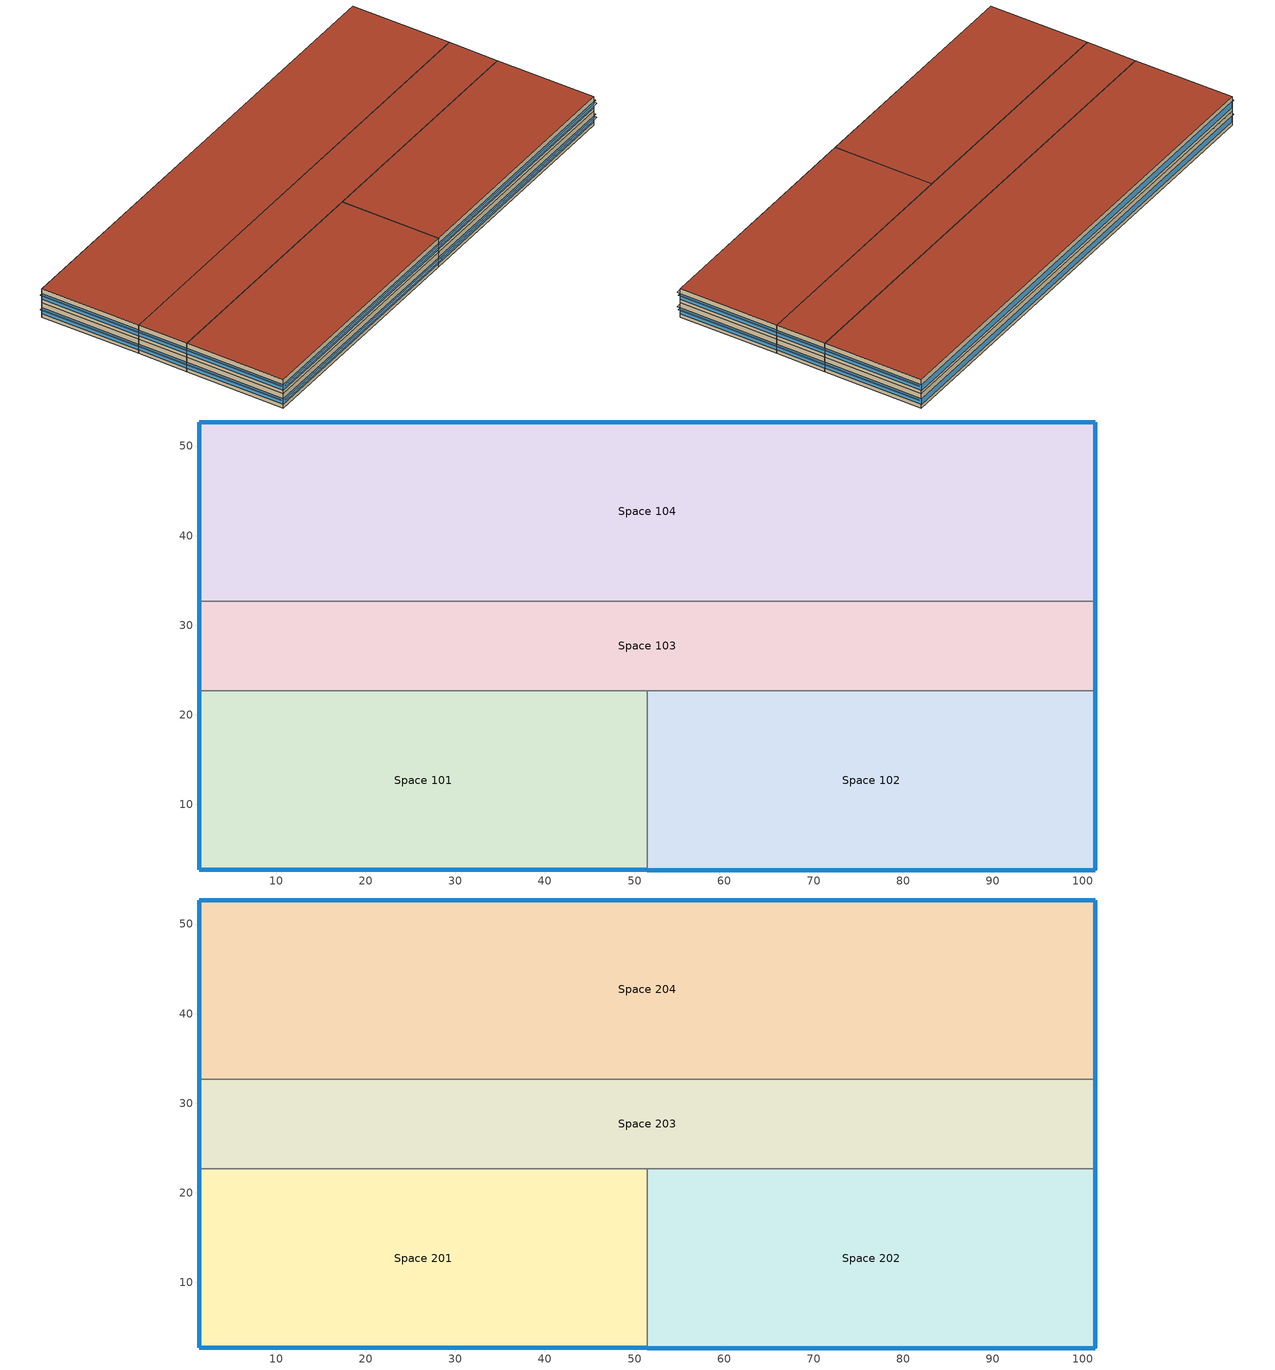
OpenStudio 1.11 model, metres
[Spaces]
Space 101
 floor ground: 51.42,22.68 51.42,2.68 1.42,2.68 1.42,22.68 z0
 wall outside: 1.42,22.68 1.42,2.68 51.42,2.68 z0:3.05
 wall to Space 103: 51.42,22.68 1.42,22.68 z0:3.05
 wall to Space 102: 51.42,2.68 51.42,22.68 z0:3.05
 window: 1.44,2.68 51.39,2.68 / 1.42,22.65 1.42,2.71 z0.76:1.98
Space 102
 floor ground: 101.42,22.68 101.42,2.68 51.42,2.68 51.42,22.68 z0
 wall outside: 51.42,2.68 101.42,2.68 101.42,22.68 z0:3.05
 wall to Space 103: 101.42,22.68 51.42,22.68 z0:3.05
 window: 101.42,2.71 101.42,22.65 / 51.44,2.68 101.39,2.68 z0.76:1.98
Space 103
 floor ground: 101.42,32.68 101.42,22.68 1.42,22.68 1.42,32.68 z0
 wall outside: 1.42,32.68 1.42,22.68 / 101.42,22.68 101.42,32.68 z0:3.05
 wall to Space 104: 101.42,32.68 1.42,32.68 z0:3.05
 window: 1.42,32.65 1.42,22.71 / 101.42,22.71 101.42,32.65 z0.76:1.99
Space 104
 floor ground: 101.42,52.68 101.42,32.68 1.42,32.68 1.42,52.68 z0
 wall outside: 101.42,32.68 101.42,52.68 1.42,52.68 1.42,32.68 z0:3.05
 window: 1.42,52.65 1.42,32.71 / 101.39,52.68 1.44,52.68 / 101.42,32.71 101.42,52.65 z0.76:1.98
Space 201
 floor to Space 101: 51.42,22.68 51.42,2.68 1.42,2.68 1.42,22.68 z3.05
 wall outside: 1.42,22.68 1.42,2.68 51.42,2.68 z3.05:6.1
 wall to Space 203: 51.42,22.68 1.42,22.68 z3.05:6.1
 wall to Space 202: 51.42,2.68 51.42,22.68 z3.05:6.1
 window: 1.42,22.65 1.42,2.71 / 1.44,2.68 51.39,2.68 z3.81:5.03
 roof outside: 51.42,2.68 51.42,22.68 1.42,22.68 1.42,2.68 z6.1
Space 202
 floor to Space 102: 101.42,22.68 101.42,2.68 51.42,2.68 51.42,22.68 z3.05
 wall outside: 51.42,2.68 101.42,2.68 101.42,22.68 z3.05:6.1
 wall to Space 203: 101.42,22.68 51.42,22.68 z3.05:6.1
 window: 101.42,2.71 101.42,22.65 / 51.44,2.68 101.39,2.68 z3.81:5.03
 roof outside: 101.42,2.68 101.42,22.68 51.42,22.68 51.42,2.68 z6.1
Space 203
 floor to Space 103: 1.42,32.68 101.42,32.68 101.42,22.68 1.42,22.68 z3.05
 wall outside: 1.42,32.68 1.42,22.68 / 101.42,22.68 101.42,32.68 z3.05:6.1
 wall to Space 204: 101.42,32.68 1.42,32.68 z3.05:6.1
 window: 101.42,22.71 101.42,32.65 / 1.42,32.65 1.42,22.71 z3.81:5.03
 roof outside: 101.42,22.68 101.42,32.68 1.42,32.68 1.42,22.68 z6.1
Space 204
 floor to Space 104: 101.42,52.68 101.42,32.68 1.42,32.68 1.42,52.68 z3.05
 wall outside: 101.42,32.68 101.42,52.68 1.42,52.68 1.42,32.68 z3.05:6.1
 window: 1.42,52.65 1.42,32.71 / 101.42,32.71 101.42,52.65 / 101.39,52.68 1.44,52.68 z3.81:5.03
 roof outside: 101.42,32.68 101.42,52.68 1.42,52.68 1.42,32.68 z6.1
shading: 1.42,2.71 1.42,22.65 0.81,22.65 0.81,2.71 z1.98; 1.42,32.71 1.42,52.65 0.81,52.65 0.81,32.71 z5.03; 101.39,2.07 101.39,2.68 51.44,2.68 51.44,2.07 z1.98; 51.39,2.07 51.39,2.68 1.44,2.68 1.44,2.07 z5.03; 102.03,2.71 102.03,22.65 101.42,22.65 101.42,2.71 z1.98; 101.39,2.07 101.39,2.68 51.44,2.68 51.44,2.07 z5.03; 51.39,2.07 51.39,2.68 1.44,2.68 1.44,2.07 z1.98; 102.03,32.71 102.03,52.65 101.42,52.65 101.42,32.71 z5.03; 1.42,2.71 1.42,22.65 0.81,22.65 0.81,2.71 z5.03; 1.42,22.71 1.42,32.65 0.8,32.65 0.8,22.71 z1.99; 102.03,22.71 102.03,32.65 101.42,32.65 101.42,22.71 z5.03; 102.03,2.71 102.03,22.65 101.42,22.65 101.42,2.71 z5.03; 102.03,22.71 102.03,32.65 101.42,32.65 101.42,22.71 z1.99; 1.42,22.71 1.42,32.65 0.8,32.65 0.8,22.71 z5.03; 102.03,32.71 102.03,52.65 101.42,52.65 101.42,32.71 z1.98; 1.42,32.71 1.42,52.65 0.81,52.65 0.81,32.71 z1.98
[Building]
Building 1: Space Type=189.1-2009 - Office - OpenOffice - CZ4-8; Default Construction Set=189.1-2009 - CZ5 - Office
[Site]
Piacenza: Latitude {deg}=44.92; Longitude {deg}=9.73; Time Zone {hr}=1; Elevation {m}=134
[ClimateZones]
Climate Zone Institution Name 1=ASHRAE; Climate Zone Document Name 1=ANSI/ASHRAE Standard 169; Climate Zone Document Year 1=2006; Climate Zone Institution Name 2=CEC; Climate Zone Document Name 2=California Climate Zone Descriptions; Climate Zone Document Year 2=1995
[SizingPeriod:DesignDay] Sky Clearness=0; Rain Indicator=0; Snow Indicator=0; Day of Month=21; Daylight Saving Time Indicator=0; Dry-Bulb Temperature Range Modifier Type=DefaultMultipliers
Name | Maximum Dry-Bulb Temperature {C} | Daily Dry-Bulb Temperature Range {deltaC} | Humidity Indicating Conditions at Maximum Dry-Bulb | Barometric Pressure {Pa} | Wind Speed {m/s} | Wind Direction {deg} | Month | Day Type | Humidity Indicating Type | Solar Model Indicator | ASHRAE Taub | ASHRAE Taud
Milano-Linate Ann Hum_n 99.6% Condns DP=>MCDB | 2.3 | 0 | -11.5 | 100094 | 0.4 | 240 | 1 | WinterDesignDay | Dewpoint | ASHRAEClearSky
Milano-Linate Ann Clg .4% Condns DP=>MDB | 28.5 | 10.2 | 23.5 | 100094 | 2.3 | 220 | 7 | SummerDesignDay | Dewpoint | ASHRAETau | 0.515 | 1.818
Milano-Linate Ann Clg .4% Condns Enth=>MDB | 31 | 10.2 | 77500 | 100094 | 2.3 | 220 | 7 | SummerDesignDay | Enthalpy | ASHRAETau | 0.515 | 1.818
Milano-Linate Ann Clg .4% Condns DB=>MWB | 33 | 10.2 | 24.1 | 100094 | 2.3 | 220 | 7 | SummerDesignDay | Wetbulb | ASHRAETau | 0.515 | 1.818
Milano-Linate Ann Htg 99.6% Condns DB | -5.1 | 0 | -5.1 | 100094 | 0.4 | 240 | 1 | WinterDesignDay | Wetbulb | ASHRAEClearSky
Milano-Linate Ann Clg .4% Condns WB=>MDB | 31 | 10.2 | 25.2 | 100094 | 2.3 | 220 | 7 | SummerDesignDay | Wetbulb | ASHRAETau | 0.515 | 1.818
Milano-Linate Ann Htg Wind 99.6% Condns WS=>MCDB | 8.8 | 0 | 8.8 | 100094 | 10.3 | 240 | 1 | WinterDesignDay | Wetbulb | ASHRAEClearSky
Piacenza Ann Htg Wind 99.6% Condns WS=>MCDB | 5.8 | 0 | 5.8 | 99726 | 8.9 | 250 | 1 | WinterDesignDay | Wetbulb | ASHRAEClearSky
Piacenza Ann Htg 99.6% Condns DB | -6.1 | 0 | -6.1 | 99726 | 2 | 250 | 1 | WinterDesignDay | Wetbulb | ASHRAEClearSky
Piacenza Ann Clg .4% Condns Enth=>MDB | 30.3 | 11.9 | 74900 | 99726 | 2.3 | 90 | 8 | SummerDesignDay | Enthalpy | ASHRAETau | 0.48 | 1.935
Piacenza Ann Clg .4% Condns DB=>MWB | 33.1 | 11.9 | 22.7 | 99726 | 2.3 | 90 | 8 | SummerDesignDay | Wetbulb | ASHRAETau | 0.48 | 1.935
Piacenza Ann Clg .4% Condns WB=>MDB | 30.1 | 11.9 | 24.6 | 99726 | 2.3 | 90 | 8 | SummerDesignDay | Wetbulb | ASHRAETau | 0.48 | 1.935
Piacenza Ann Hum_n 99.6% Condns DP=>MCDB | 3.5 | 0 | -11.3 | 99726 | 2 | 250 | 1 | WinterDesignDay | Dewpoint | ASHRAEClearSky
Piacenza Ann Clg .4% Condns DP=>MDB | 27.4 | 11.9 | 23 | 99726 | 2.3 | 90 | 8 | SummerDesignDay | Dewpoint | ASHRAETau | 0.48 | 1.935
MOSCOW Ann Htg Wind 99.6% Condns WS=>MCDB | -8.2 | 0 | -8.2 | 99465 | 8 | 290 | 2 | WinterDesignDay | Wetbulb | ASHRAEClearSky
MOSCOW Ann Clg .4% Condns DB=>MWB | 28.4 | 8.3 | 20.1 | 99465 | 1.6 | 150 | 7 | SummerDesignDay | Wetbulb | ASHRAETau | 0.437 | 2.043
MOSCOW Ann Clg .4% Condns DP=>MDB | 24 | 8.3 | 19.3 | 99465 | 1.6 | 150 | 7 | SummerDesignDay | Dewpoint | ASHRAETau | 0.437 | 2.043
MOSCOW Ann Clg .4% Condns WB=>MDB | 26.4 | 8.3 | 21.2 | 99465 | 1.6 | 150 | 7 | SummerDesignDay | Wetbulb | ASHRAETau | 0.437 | 2.043
MOSCOW Ann Hum_n 99.6% Condns DP=>MCDB | -22.7 | 0 | -25.8 | 99465 | 1.4 | 290 | 2 | WinterDesignDay | Dewpoint | ASHRAEClearSky
MOSCOW Ann Clg .4% Condns Enth=>MDB | 26.6 | 8.3 | 62300 | 99465 | 1.6 | 150 | 7 | SummerDesignDay | Enthalpy | ASHRAETau | 0.437 | 2.043
MOSCOW Ann Htg 99.6% Condns DB | -23.1 | 0 | -23.1 | 99465 | 1.4 | 290 | 2 | WinterDesignDay | Wetbulb | ASHRAEClearSky
[DefaultConstructionSet] Interior Partition Construction=Interior Partition
Name | Default Exterior Surface Constructions | Default Interior Surface Constructions | Default Ground Contact Surface Constructions | Default Exterior SubSurface Constructions | Default Interior SubSurface Constructions
189.1-2009 - CZ1 - Office | Default Surface Constructions 1 | Default Surface Constructions 2 | Default Surface Constructions 3 | Default Sub Surface Constructions 1 | Default Sub Surface Constructions 2
189.1-2009 - CZ5 - Office | Default Surface Constructions 13 | Default Surface Constructions 14 | Default Surface Constructions 15 | Default Sub Surface Constructions 9 | Default Sub Surface Constructions 10
[DefaultSurfaceConstructions]
Name | Floor Construction | Wall Construction | Roof Ceiling Construction
Default Surface Constructions 1 | ExtSlabCarpet 4in ClimateZone 1-8 | ASHRAE 189.1-2009 ExtWall Mass ClimateZone 1 | ASHRAE 189.1-2009 ExtRoof IEAD ClimateZone 2-5
Default Surface Constructions 2; Default Surface Constructions 14 | Interior Floor | Interior Wall | Interior Ceiling
Default Surface Constructions 3; Default Surface Constructions 15 | ExtSlabCarpet 4in ClimateZone 1-8 | ExtSlabCarpet 4in ClimateZone 1-8 | ExtSlabCarpet 4in ClimateZone 1-8
Default Surface Constructions 13 | ExtSlabCarpet 4in ClimateZone 1-8 | ASHRAE 189.1-2009 ExtWall Mass ClimateZone 5 | ASHRAE 189.1-2009 ExtRoof IEAD ClimateZone 2-5
[Construction]
ExtSlabCarpet 4in ClimateZone 1-8: MAT-CC05 4 HW CONCRETE, CP02 CARPET PAD
ASHRAE 189.1-2009 ExtWall Mass ClimateZone 1: 1IN Stucco, 8IN Concrete HW, Wall Insulation [31], 1/2IN Gypsum
Interior Floor: F16 Acoustic tile, F05 Ceiling air space resistance, M11 100mm lightweight concrete
Interior Wall: G01a 19mm gypsum board, F04 Wall air space resistance, G01a 19mm gypsum board
Interior Ceiling: M11 100mm lightweight concrete, F05 Ceiling air space resistance, F16 Acoustic tile
ASHRAE 189.1-2009 ExtWindow ClimateZone 1: Theoretical Glass [167]
Exterior Door: F08 Metal surface, I01 25mm insulation board
Interior Window: Clear 3mm
Interior Door; Interior Partition: G05 25mm wood
ASHRAE 189.1-2009 ExtRoof IEAD ClimateZone 2-5: Roof Membrane, Roof Insulation [21], Metal Decking
ASHRAE 189.1-2009 ExtWindow ClimateZone 4-5: Theoretical Glass [207]
ASHRAE 189.1-2009 ExtWall Mass ClimateZone 5: 1IN Stucco, 8IN Concrete HW, Wall Insulation [40], 1/2IN Gypsum
[Material] Thermal Absorptance=0.9
Name | Roughness | Thickness {m} | Conductivity {W/m-K} | Density {kg/m3} | Specific Heat {J/kg-K} | Solar Absorptance | Visible Absorptance
MAT-CC05 4 HW CONCRETE | Rough | 0.1016 | 1.311 | 2240 | 836.8 | 0.85 | 0.85
1IN Stucco | Smooth | 0.0253 | 0.6918 | 1858 | 837 | 0.92 | 0.92
8IN Concrete HW | MediumRough | 0.2033 | 1.7296 | 2243 | 837 | 0.65 | 0.65
Wall Insulation [31] | MediumRough | 0.0337 | 0.0432 | 91 | 837 | 0.5 | 0.5
1/2IN Gypsum | Smooth | 0.0127 | 0.16 | 784.9 | 830 | 0.4 | 0.4
Roof Membrane | VeryRough | 0.0095 | 0.16 | 1121.29 | 1460 | 0.7 | 0.7
Metal Decking | MediumSmooth | 0.0015 | 45.006 | 7680 | 418.4 | 0.6 | 0.6
F16 Acoustic tile | MediumSmooth | 0.0191 | 0.06 | 368 | 590 | 0.3 | 0.3
M11 100mm lightweight concrete | MediumRough | 0.1016 | 0.53 | 1280 | 840 | 0.5 | 0.5
G01a 19mm gypsum board | MediumSmooth | 0.019 | 0.16 | 800 | 1090 | 0.4 | 0.4
F08 Metal surface | Smooth | 0.0008 | 45.28 | 7824 | 500 | 0.7 | 0.7
I01 25mm insulation board | MediumRough | 0.0254 | 0.03 | 43 | 1210 | 0.6 | 0.6
G05 25mm wood | MediumSmooth | 0.0254 | 0.15 | 608 | 1630 | 0.5 | 0.5
Roof Insulation [21] | MediumRough | 0.2105 | 0.049 | 265 | 836.8 | 0.7 | 0.7
Wall Insulation [40] | MediumRough | 0.0794 | 0.0432 | 91 | 837 | 0.5 | 0.5
[Material:NoMass]
CP02 CARPET PAD: Roughness=Smooth; Thermal Resistance {m2-K/W}=0.1; Thermal Absorptance=0.9; Solar Absorptance=0.8; Visible Absorptance=0.8
[Material:AirGap]
Name | Thermal Resistance {m2-K/W}
F05 Ceiling air space resistance | 0.18
F04 Wall air space resistance | 0.15
[DefaultSubSurfaceConstructions]
Name | Fixed Window Construction | Operable Window Construction | Door Construction | Tubular Daylight Dome Construction | Tubular Daylight Diffuser Construction
Default Sub Surface Constructions 1 | ASHRAE 189.1-2009 ExtWindow ClimateZone 1 | ASHRAE 189.1-2009 ExtWindow ClimateZone 1 | Exterior Door | Interior Window | Interior Window
Default Sub Surface Constructions 2; Default Sub Surface Constructions 10 | Interior Window | Interior Window | Interior Door
Default Sub Surface Constructions 9 | ASHRAE 189.1-2009 ExtWindow ClimateZone 4-5 | ASHRAE 189.1-2009 ExtWindow ClimateZone 4-5 | Exterior Door | Interior Window | Interior Window
[WindowMaterial:Glazing] Optical Data Type=SpectralAverage; Thickness {m}=0.003; Back Side Solar Reflectance at Normal Incidence=0; Back Side Visible Reflectance at Normal Incidence=0; Infrared Transmittance at Normal Incidence=0; Dirt Correction Factor for Solar and Visible Transmittance=1; Solar Diffusing=No
Name | Solar Transmittance at Normal Incidence | Front Side Solar Reflectance at Normal Incidence | Visible Transmittance at Normal Incidence | Front Side Visible Reflectance at Normal Incidence | Front Side Infrared Hemispherical Emissivity | Back Side Infrared Hemispherical Emissivity | Conductivity {W/m-K}
Theoretical Glass [167] | 0.2374 | 0.7126 | 0.2512 | 0.6988 | 0.985 | 0.985 | 2.1073
Clear 3mm | 0.837 | 0.075 | 0.898 | 0.081 | 0.84 | 0.84 | 0.9
Theoretical Glass [207] | 0.3311 | 0.6189 | 0.44 | 0.51 | 0.9 | 0.9 | 0.0133
[SpaceType] Standards Building Type=Office
Name | Default Schedule Set | Design Specification Outdoor Air Object | Standards Space Type
189.1-2009 - Office - BreakRoom - CZ1-3 | MY MODIFYED 189.1-2009 - Office - BreakRoom - CZ1-3 Schedule Set 1 | 189.1-2009 - Office - BreakRoom - CZ1-3 Ventilation | BreakRoom
189.1-2009 - Office - Conference - CZ1-3 | MY MODIFYED 189.1-2009 - Office - Conference - CZ1-3 Schedule Set | 189.1-2009 - Office - Conference - CZ1-3 Ventilation | Conference
189.1-2009 - Office - Corridor - CZ1-3 | MY MODIFYED 189.1-2009 - Office - Corridor - CZ1-3 Schedule Set | 189.1-2009 - Office - Corridor - CZ1-3 Ventilation | Corridor
189.1-2009 - Office - Lobby - CZ1-3 | MY MODIFYED 189.1-2009 - Office - Lobby - CZ1-3 Schedule Set | 189.1-2009 - Office - Lobby - CZ1-3 Ventilation | Lobby
189.1-2009 - Office - OpenOffice - CZ1-3 | MY MODIFIED 189.1-2009 - Office - OpenOffice - CZ1-3 Schedule Set 1 | 189.1-2009 - Office - OpenOffice - CZ1-3 Ventilation | OpenOffice
189.1-2009 - Office - Storage - CZ1-3 | MY MODIFYED 189.1-2009 - Office - Storage - CZ1-3 Schedule Set | 189.1-2009 - Office - Storage - CZ1-3 Ventilation | Storage
189.1-2009 - Office - OpenOffice - CZ4-8 | 189.1-2009 - Office - OpenOffice - CZ4-8 Schedule Set | 189.1-2009 - Office - OpenOffice - CZ4-8 Ventilation | OpenOffice
[DefaultScheduleSet] Infiltration Schedule=Office Infil Quarter On
Name | Number of People Schedule | People Activity Level Schedule | Lighting Schedule | Electric Equipment Schedule
189.1-2009 - Office - OpenOffice - CZ4-8 Schedule Set | MY MODIFYED Office Work Occ CORRIDOR/LOBBY | Office Activity | Office Bldg Light | Office Bldg Equip
MY MODIFYED 189.1-2009 - Office - BreakRoom - CZ1-3 Schedule Set 1 | MY MODIFYED Office Misc Occ 1 | MY MODIFYED Medium Office Activity_BREAK ROOM | MY MODIFIED Office Bldg Light | Office Bldg Equip
MY MODIFIED 189.1-2009 - Office - OpenOffice - CZ1-3 Schedule Set 1 | MY MODIFIED Large Office Bldg Occ | MY MODIFIED Large Office Activity | MY MODIFIED Large Office Bldg Light | MY MODIFIED Large Office Bldg Equip
MY MODIFYED 189.1-2009 - Office - Conference - CZ1-3 Schedule Set | MY MODIFYED Office Misc Occ CONFERENCE | MY MODIFYED Office ActivityCONFERENCE | MY MODIFYED Office Bldg Light CONFERENCE | Office Bldg Equip
MY MODIFYED 189.1-2009 - Office - Corridor - CZ1-3 Schedule Set; MY MODIFYED 189.1-2009 - Office - Lobby - CZ1-3 Schedule Set | MY MODIFYED Office Work Occ CORRIDOR/LOBBY | MY MODIFYED Office Activity CORRIDOR/LOBBY | MY MODIFYED Office Bldg Light CORRIDOR/LOBBY | Office Bldg Equip
MY MODIFYED 189.1-2009 - Office - Storage - CZ1-3 Schedule Set | OK MY MODIFYED Medium Office Bldg Occ STORAGE | OK MY MODIFYED Office Activity STORAGE | MY MODIFYED  Office Bldg Light STORAGE
[Lights:Definition] Design Level Calculation Method=Watts/Area
Name | Watts per Space Floor Area {W/m2}
189.1-2009 - Office - BreakRoom - CZ1-3 Lights Definition | 11.625
189.1-2009 - Office - Conference - CZ1-3 Lights Definition; 189.1-2009 - Office - Lobby - CZ1-3 Lights Definition | 12.5938
189.1-2009 - Office - Corridor - CZ1-3 Lights Definition | 4.84376
189.1-2009 - Office - OpenOffice - CZ1-3 Lights Definition; 189.1-2009 - Office - OpenOffice - CZ4-8 Lights Definition | 10.6563
189.1-2009 - Office - Storage - CZ1-3 Lights Definition | 7.75002
[Lights]
Name | Lights Definition | Space or SpaceType
189.1-2009 - Office - BreakRoom - CZ1-3 Lights | 189.1-2009 - Office - BreakRoom - CZ1-3 Lights Definition | 189.1-2009 - Office - BreakRoom - CZ1-3
189.1-2009 - Office - Conference - CZ1-3 Lights | 189.1-2009 - Office - Conference - CZ1-3 Lights Definition | 189.1-2009 - Office - Conference - CZ1-3
189.1-2009 - Office - Corridor - CZ1-3 Lights | 189.1-2009 - Office - Corridor - CZ1-3 Lights Definition | 189.1-2009 - Office - Corridor - CZ1-3
189.1-2009 - Office - Lobby - CZ1-3 Lights | 189.1-2009 - Office - Lobby - CZ1-3 Lights Definition | 189.1-2009 - Office - Lobby - CZ1-3
189.1-2009 - Office - OpenOffice - CZ1-3 Lights | 189.1-2009 - Office - OpenOffice - CZ1-3 Lights Definition | 189.1-2009 - Office - OpenOffice - CZ1-3
189.1-2009 - Office - Storage - CZ1-3 Lights | 189.1-2009 - Office - Storage - CZ1-3 Lights Definition | 189.1-2009 - Office - Storage - CZ1-3
189.1-2009 - Office - OpenOffice - CZ4-8 Lights | 189.1-2009 - Office - OpenOffice - CZ4-8 Lights Definition | 189.1-2009 - Office - OpenOffice - CZ4-8
[DesignSpecification:OutdoorAir] Outdoor Air Method=Sum
Name | Outdoor Air Flow per Person {m3/s-person} | Outdoor Air Flow per Floor Area {m3/s-m2}
189.1-2009 - Office - BreakRoom - CZ1-3 Ventilation; 189.1-2009 - Office - Lobby - CZ1-3 Ventilation | 0.00707921
189.1-2009 - Office - Conference - CZ1-3 Ventilation; 189.1-2009 - Office - OpenOffice - CZ1-3 Ventilation; 189.1-2009 - Office - OpenOffice - CZ4-8 Ventilation | 0.00943895
189.1-2009 - Office - Corridor - CZ1-3 Ventilation; 189.1-2009 - Office - Storage - CZ1-3 Ventilation |  | 0.000254
[People:Definition] Number of People Calculation Method=People/Area; Fraction Radiant=0.3
Name | People per Space Floor Area {person/m2}
189.1-2009 - Office - BreakRoom - CZ1-3 People Definition; 189.1-2009 - Office - Conference - CZ1-3 People Definition | 0.538196
189.1-2009 - Office - Corridor - CZ1-3 People Definition | 0.0107639
189.1-2009 - Office - Lobby - CZ1-3 People Definition | 0.5
189.1-2009 - Office - OpenOffice - CZ1-3 People Definition; 189.1-2009 - Office - OpenOffice - CZ4-8 People Definition | 0.0565105
MY MODIFYED 189.1-2009 - Office - BreakRoom - CZ1-3 People Definition | 0.2
[People]
Name | People Definition | Space or SpaceType
189.1-2009 - Office - BreakRoom - CZ1-3 People | 189.1-2009 - Office - BreakRoom - CZ1-3 People Definition | 189.1-2009 - Office - BreakRoom - CZ1-3
189.1-2009 - Office - Conference - CZ1-3 People | 189.1-2009 - Office - Conference - CZ1-3 People Definition | 189.1-2009 - Office - Conference - CZ1-3
189.1-2009 - Office - Corridor - CZ1-3 People | 189.1-2009 - Office - Corridor - CZ1-3 People Definition | 189.1-2009 - Office - Corridor - CZ1-3
189.1-2009 - Office - Lobby - CZ1-3 People | 189.1-2009 - Office - Lobby - CZ1-3 People Definition | 189.1-2009 - Office - Lobby - CZ1-3
189.1-2009 - Office - OpenOffice - CZ1-3 People | 189.1-2009 - Office - OpenOffice - CZ1-3 People Definition | 189.1-2009 - Office - OpenOffice - CZ1-3
189.1-2009 - Office - OpenOffice - CZ4-8 People | 189.1-2009 - Office - OpenOffice - CZ4-8 People Definition | 189.1-2009 - Office - OpenOffice - CZ4-8
People 1 | MY MODIFYED 189.1-2009 - Office - BreakRoom - CZ1-3 People Definition | 189.1-2009 - Office - BreakRoom - CZ1-3
[SpaceInfiltration:DesignFlowRate] Design Flow Rate Calculation Method=Flow/ExteriorArea
Name | Space or SpaceType | Flow per Exterior Surface Area {m3/s-m2}
189.1-2009 - Office - BreakRoom - CZ1-3 Infiltration | 189.1-2009 - Office - BreakRoom - CZ1-3 | 0.00030226
189.1-2009 - Office - Conference - CZ1-3 Infiltration | 189.1-2009 - Office - Conference - CZ1-3 | 0.00030226
189.1-2009 - Office - Corridor - CZ1-3 Infiltration | 189.1-2009 - Office - Corridor - CZ1-3 | 0.00030226
189.1-2009 - Office - Lobby - CZ1-3 Infiltration | 189.1-2009 - Office - Lobby - CZ1-3 | 0.00030226
189.1-2009 - Office - OpenOffice - CZ1-3 Infiltration | 189.1-2009 - Office - OpenOffice - CZ1-3 | 0.00030226
189.1-2009 - Office - Storage - CZ1-3 Infiltration | 189.1-2009 - Office - Storage - CZ1-3 | 0.00030226
189.1-2009 - Office - OpenOffice - CZ4-8 Infiltration | 189.1-2009 - Office - OpenOffice - CZ4-8 | 0.000226568
[ElectricEquipment:Definition] Design Level Calculation Method=Watts/Area
Name | Watts per Space Floor Area {W/m2}
189.1-2009 - Office - BreakRoom - CZ1-3 Electric Equipment Definition | 48.007
189.1-2009 - Office - Conference - CZ1-3 Electric Equipment Definition | 3.98265
189.1-2009 - Office - Corridor - CZ1-3 Electric Equipment Definition | 1.72223
189.1-2009 - Office - Lobby - CZ1-3 Electric Equipment Definition | 0.753474
189.1-2009 - Office - OpenOffice - CZ1-3 Electric Equipment Definition; 189.1-2009 - Office - OpenOffice - CZ4-8 Electric Equipment Definition | 7.64238
[ElectricEquipment]
Name | Electric Equipment Definition | Space or SpaceType
189.1-2009 - Office - BreakRoom - CZ1-3 Electric Equipment | 189.1-2009 - Office - BreakRoom - CZ1-3 Electric Equipment Definition | 189.1-2009 - Office - BreakRoom - CZ1-3
189.1-2009 - Office - Conference - CZ1-3 Electric Equipment | 189.1-2009 - Office - Conference - CZ1-3 Electric Equipment Definition | 189.1-2009 - Office - Conference - CZ1-3
189.1-2009 - Office - Corridor - CZ1-3 Electric Equipment | 189.1-2009 - Office - Corridor - CZ1-3 Electric Equipment Definition | 189.1-2009 - Office - Corridor - CZ1-3
189.1-2009 - Office - Lobby - CZ1-3 Electric Equipment | 189.1-2009 - Office - Lobby - CZ1-3 Electric Equipment Definition | 189.1-2009 - Office - Lobby - CZ1-3
189.1-2009 - Office - OpenOffice - CZ1-3 Electric Equipment | 189.1-2009 - Office - OpenOffice - CZ1-3 Electric Equipment Definition | 189.1-2009 - Office - OpenOffice - CZ1-3
189.1-2009 - Office - OpenOffice - CZ4-8 Electric Equipment | 189.1-2009 - Office - OpenOffice - CZ4-8 Electric Equipment Definition | 189.1-2009 - Office - OpenOffice - CZ4-8
[ThermostatSetpoint:DualSetpoint] Heating Setpoint Temperature Schedule=Medium Office HtgSetp; Cooling Setpoint Temperature Schedule=Medium Office ClgSetp
Thermal Zone 1 Thermostat; Thermal Zone 2 Thermostat; Thermal Zone 3 Thermostat; Thermal Zone 4 Thermostat; Thermal Zone 5 Thermostat; Thermal Zone 6 Thermostat; Thermal Zone 7 Thermostat; Thermal Zone 8 Thermostat
[BuildingStory] Nominal Floor to Floor Height {m}=3.048
Name | Nominal Z Coordinate {m}
Building Story 1 | 0
Building Story 2 | 3.048
[Space] Default Construction Set=189.1-2009 - CZ1 - Office; Building Story=Building Story 1
Name | Space Type | Thermal Zone
Space 101 | 189.1-2009 - Office - Storage - CZ1-3 | Thermal Zone 7
Space 102 | 189.1-2009 - Office - Lobby - CZ1-3 | Thermal Zone 5
Space 103 | 189.1-2009 - Office - Corridor - CZ1-3 | Thermal Zone 4
Space 104 | 189.1-2009 - Office - OpenOffice - CZ1-3 | Thermal Zone 1
Space 201 | 189.1-2009 - Office - Conference - CZ1-3 | Thermal Zone 8
Space 202 | 189.1-2009 - Office - BreakRoom - CZ1-3 | Thermal Zone 6
Space 203 | 189.1-2009 - Office - Corridor - CZ1-3 | Thermal Zone 3
Space 204 | 189.1-2009 - Office - OpenOffice - CZ1-3 | Thermal Zone 2
[ThermalZone] Use Ideal Air Loads=Yes
Name | Thermostat
Thermal Zone 1 | Thermal Zone 1 Thermostat
Thermal Zone 2 | Thermal Zone 2 Thermostat
Thermal Zone 3 | Thermal Zone 3 Thermostat
Thermal Zone 4 | Thermal Zone 4 Thermostat
Thermal Zone 5 | Thermal Zone 5 Thermostat
Thermal Zone 6 | Thermal Zone 6 Thermostat
Thermal Zone 7 | Thermal Zone 7 Thermostat
Thermal Zone 8 | Thermal Zone 8 Thermostat
[Sizing:Zone] Zone Cooling Design Supply Air Temperature Input Method=SupplyAirTemperature; Zone Cooling Design Supply Air Temperature {C}=14; Zone Cooling Design Supply Air Temperature Difference {deltaC}=11.11; Zone Heating Design Supply Air Temperature Input Method=SupplyAirTemperature; Zone Heating Design Supply Air Temperature {C}=40; Zone Heating Design Supply Air Temperature Difference {deltaC}=11.11; Zone Cooling Design Supply Air Humidity Ratio {kg-H2O/kg-air}=0.0085; Zone Heating Design Supply Air Humidity Ratio {kg-H2O/kg-air}=0.008; Cooling Design Air Flow Method=DesignDay; Heating Design Air Flow Method=DesignDay; Account for Dedicated Outdoor Air System=No; Dedicated Outdoor Air System Control Strategy=NeutralSupplyAir; Dedicated Outdoor Air Low Setpoint Temperature for Design {C}=autosize; Dedicated Outdoor Air High Setpoint Temperature for Design {C}=autosize
Thermal Zone 1; Thermal Zone 2; Thermal Zone 3; Thermal Zone 4; Thermal Zone 5; Thermal Zone 6; Thermal Zone 7; Thermal Zone 8
[Schedule:Ruleset]
Name | Default Day Schedule | Summer Design Day Schedule | Winter Design Day Schedule
Office Bldg Light | Office Bldg Light Default Schedule | Office Bldg Light Summer Design Day | Office Bldg Light Winter Design Day
MY MODIFYED Office Misc Occ CONFERENCE | Office Bldg Occ Default Schedule 1 | Office Bldg Occ Summer Design Day 1 | Office Bldg Occ Winter Design Day 1
Office Activity | Office Activity Default Schedule | Office Activity Summer Design Day | Office Activity Winter Design Day
Office Infil Quarter On | Office Infil Quarter On Default Schedule | Office Infil Quarter On Summer Design Day | Office Infil Quarter On Winter Design Day
Office Bldg Equip | Office Bldg Equip Default Schedule | Office Bldg Equip Summer Design Day | Office Bldg Equip Winter Design Day
Medium Office HtgSetp | Medium Office HtgSetp Default Schedule | Medium Office HtgSetp Summer Design Day | Medium Office HtgSetp Winter Design Day
Medium Office ClgSetp | Medium Office ClgSetp Default Schedule | Medium Office ClgSetp Summer Design Day | Medium Office ClgSetp Winter Design Day
MY MODIFYED Office Work Occ CORRIDOR/LOBBY | Office Bldg Occ Default Schedule | Office Bldg Occ Summer Design Day | Office Bldg Occ Winter Design Day
OK MY MODIFYED Medium Office Bldg Occ STORAGE | Medium Office Bldg Occ Default Schedule | Medium Office Bldg Occ Summer Design Day | Medium Office Bldg Occ Winter Design Day
MY MODIFIED Large Office Activity | Large Office Activity Default Schedule 1 | Large Office Activity Summer Design Day 1 | Large Office Activity Winter Design Day 1
MY MODIFIED Large Office Bldg Occ | Large Office Bldg Occ Default Schedule 1 | Large Office Bldg Occ Summer Design Day 1 | Large Office Bldg Occ Winter Design Day 1
MY MODIFIED Large Office Bldg Light | Large Office Bldg Light Default Schedule 1 | Large Office Bldg Light Summer Design Day 1 | Large Office Bldg Light Winter Design Day 1
MY MODIFIED Large Office Bldg Equip | Large Office Bldg Equip Default Schedule 1 | Large Office Bldg Equip Summer Design Day 1 | Large Office Bldg Equip Winter Design Day 1
MY MODIFYED Medium Office Activity_BREAK ROOM | Medium Office Activity Default Schedule 1 | Medium Office Activity Summer Design Day 1 | Medium Office Activity Winter Design Day 1
MY MODIFYED Office Misc Occ 1 | Office Bldg Occ Default Schedule 2 | Office Bldg Occ Summer Design Day 2 | Office Bldg Occ Winter Design Day 2
MY MODIFIED Office Bldg Light | Office Bldg Light Default Schedule 1 | Office Bldg Light Summer Design Day 1 | Office Bldg Light Winter Design Day 1
MY MODIFYED Office Bldg Light CONFERENCE | Office Bldg Light Default Schedule 2 | Office Bldg Light Summer Design Day 2 | Office Bldg Light Winter Design Day 2
MY MODIFYED Office ActivityCONFERENCE | Office Activity Default Schedule 1 | Office Activity Summer Design Day 1 | Office Activity Winter Design Day 1
MY MODIFYED Office Bldg Light CORRIDOR/LOBBY | Office Bldg Light Default Schedule 3 | Office Bldg Light Summer Design Day 3 | Office Bldg Light Winter Design Day 3
MY MODIFYED Office Activity CORRIDOR/LOBBY | Office Activity Default Schedule 2 | Office Activity Summer Design Day 2 | Office Activity Winter Design Day 2
OK MY MODIFYED Office Activity STORAGE | Office Activity Default Schedule 4 | Office Activity Summer Design Day 4 | Office Activity Winter Design Day 4
MY MODIFYED  Office Bldg Light STORAGE | Office Bldg Light Default Schedule 4 | Office Bldg Light Summer Design Day 4 | Office Bldg Light Winter Design Day 4
[Schedule:Day]
Office Bldg Light Default Schedule; Office Bldg Light Default Schedule 1: 8, 0, 0.05, 17, 0, 0.88101, 24, 0, 0
Office Bldg Light Summer Design Day; Office Infil Quarter On Rule 1 Day Schedule; Office Bldg Equip Summer Design Day; Large Office Bldg Light Summer Design Day 1; Large Office Bldg Equip Summer Design Day 1; Office Bldg Light Summer Design Day 1; Office Bldg Light Summer Design Day 2; Office Bldg Light Summer Design Day 3: 24, 0, 1
Office Bldg Light Winter Design Day; Office Bldg Light Rule 1 Day Schedule; Office Bldg Light Rule 2 Day Schedule; Office Bldg Occ Winter Design Day 1; Office Bldg Occ Rule 1 Day Schedule 1; Office Bldg Occ Rule 2 Day Schedule 1; Office Bldg Equip Winter Design Day; Office Bldg Occ Winter Design Day; Office Bldg Occ Rule 1 Day Schedule; Office Bldg Occ Rule 2 Day Schedule; Medium Office Bldg Occ Winter Design Day; Medium Office Bldg Occ Rule 1 Day Schedule; Medium Office Bldg Occ Rule 2 Day Schedule; Large Office Bldg Occ Winter Design Day 1; Large Office Bldg Occ Rule 1 Day Schedule 1; Large Office Bldg Occ Rule 2 Day Schedule 1; Large Office Bldg Light Winter Design Day 1; Large Office Bldg Light Rule 2 Day Schedule 1; Large Office Bldg Equip Winter Design Day 1; Large Office Bldg Equip Rule 1 Day Schedule 1; Large Office Bldg Equip Rule 2 Day Schedule 1; Office Bldg Occ Winter Design Day 2; Office Bldg Occ Rule 1 Day Schedule 2; Office Bldg Light Winter Design Day 1; Office Bldg Light Rule 1 Day Schedule 1; Office Bldg Light Rule 2 Day Schedule 1; Office Bldg Light Winter Design Day 2; Office Bldg Light Rule 1 Day Schedule 2; Office Bldg Light Rule 2 Day Schedule 2; Office Bldg Light Winter Design Day 3; Office Bldg Light Rule 1 Day Schedule 3; Office Bldg Light Rule 2 Day Schedule 3; Office Bldg Light Rule 1 Day Schedule 4; Office Bldg Light Rule 2 Day Schedule 4: 24, 0, 0
Office Bldg Occ Default Schedule 1: 8, 0, 0, 12, 0, 0.503444, 13, 0, 0, 20, 0, 0.249445, 24, 0, 0
Office Bldg Occ Summer Design Day 1; Office Bldg Occ Summer Design Day; Medium Office Bldg Occ Summer Design Day; Large Office Bldg Occ Summer Design Day 1; Office Bldg Occ Summer Design Day 2: 6, 0, 0, 22, 0, 1, 24, 0, 0.05
Office Activity Default Schedule; Office Activity Default Schedule 4: 8, 0, 0, 12, 0, 132, 13, 0, 0, 17, 0, 132, 24, 0, 0
Office Activity Summer Design Day; Large Office Bldg Occ Default Schedule 1: 8, 0, 0, 12, 0, 1, 13, 0, 0, 17, 0, 1, 24, 0, 0
Office Activity Winter Design Day: 8, 0, 0, 12, 0, 93.9414, 13, 0, 0, 17, 0, 101.191, 24, 0, 0
Office Infil Quarter On Default Schedule; Office Infil Quarter On Summer Design Day: 6, 0, 1, 22, 0, 0.25, 24, 0, 1
Office Infil Quarter On Winter Design Day; Office Infil Quarter On Rule 2 Day Schedule: 6, 0, 1, 18, 0, 0.25, 24, 0, 1
Office Bldg Equip Default Schedule: 8, 0, 0.4, 12, 0, 0.9, 13, 0, 0.8, 17, 0, 0.9, 18, 0, 0.8, 20, 0, 0.6, 22, 0, 0.5, 24, 0, 0.4
Office Bldg Equip Rule 1 Day Schedule: 24, 0, 0.3
Office Bldg Equip Rule 2 Day Schedule: 6, 0, 0.3, 8, 0, 0.4, 14, 0, 0.5, 17, 0, 0.35, 24, 0, 0.3
Medium Office HtgSetp Default Schedule: 6, 0, 15.6, 22, 0, 21, 24, 0, 15.6
Medium Office HtgSetp Summer Design Day; Medium Office HtgSetp Rule 1 Day Schedule: 24, 0, 15.6
Medium Office HtgSetp Winter Design Day: 24, 0, 21
Medium Office HtgSetp Rule 2 Day Schedule: 6, 0, 15.6, 18, 0, 21, 24, 0, 15.6
Medium Office ClgSetp Default Schedule; Medium Office ClgSetp Summer Design Day: 6, 0, 26.7, 22, 0, 24, 24, 0, 26.7
Medium Office ClgSetp Winter Design Day; Medium Office ClgSetp Rule 1 Day Schedule: 24, 0, 26.7
Medium Office ClgSetp Rule 2 Day Schedule: 6, 0, 26.7, 18, 0, 24, 24, 0, 26.7
Office Bldg Occ Default Schedule: 8, 0, 0, 9, 0, 0.0961308, 12, 0, 0.0412121, 13, 0, 0.135031, 17, 0, 0.0251942, 20, 0, 0.0229059, 24, 0, 0
Medium Office Bldg Occ Default Schedule: 8, 0, 0, 12, 0, 0.95, 13, 0, 0, 17, 0, 0.81465, 20, 0, 0.155626, 24, 0, 0
Large Office Activity Default Schedule 1: 8, 0, 0, 12, 0, 110.407, 13, 0, 0, 17, 0, 110.385, 24, 0, 0
Large Office Activity Summer Design Day 1; Large Office Activity Winter Design Day 1; Medium Office Activity Summer Design Day 1; Medium Office Activity Winter Design Day 1: 24, 0, 120
Large Office Bldg Light Default Schedule 1: 8, 0, 0, 17, 0, 0.9, 24, 0, 0
Large Office Bldg Light Rule 1 Day Schedule 1: 24, 0, 0.05
Large Office Bldg Equip Default Schedule 1: 8, 0, 0, 17, 0, 1, 24, 0, 0
Medium Office Activity Default Schedule 1: 8, 0, 0, 12, 0, 10.1627, 13, 0, 120, 17, 0, 20.0481, 24, 0, 0
Office Bldg Occ Default Schedule 2: 8, 0, 0, 12, 0, 0.125878, 13, 0, 1, 17, 0, 0.224274, 24, 0, 0
Office Bldg Occ Rule 2 Day Schedule 2: 6, 0, 0, 8, 0, 0.1, 14, 0, 0.25, 17, 0, 0.1, 24, 0, 0
Office Bldg Light Default Schedule 2: 8, 0, 0.05, 20, 0, 0.88101, 24, 0, 0
Office Activity Default Schedule 1: 8, 0, 0, 12, 0, 100.587, 13, 0, 0, 17, 0, 67.3608, 20, 0, 16.3139, 24, 0, 0
Office Activity Summer Design Day 1; Office Activity Winter Design Day 1; Office Activity Summer Design Day 2; Office Activity Winter Design Day 2: 24, 0, 132
Office Bldg Light Default Schedule 3: 8, 0, 0.05, 20, 0, 0.958811, 24, 0, 0
Office Activity Default Schedule 2: 8, 0, 0, 9, 0, 120.22, 12, 0, 25.6775, 13, 0, 120.824, 17, 0, 18.4283, 20, 0, 8.76258, 24, 0, 1.21127
Office Activity Summer Design Day 4: 8, 0, 0, 12, 0, 0.91991, 13, 0, 0, 17, 0, 1, 20, 0, 0.144185, 24, 0, 0
Office Activity Winter Design Day 4: 8, 0, 0, 12, 0, 49.7857, 13, 0, 0, 17, 0, 58.3531, 20, 0, 9.95902, 24, 0, 0
Office Bldg Light Default Schedule 4: 8, 0, 0.05, 17, 0, 0.821514, 24, 0, 0
Office Bldg Light Summer Design Day 4: 8, 0, 0, 17, 0, 0.267752, 24, 0, 0
Office Bldg Light Winter Design Day 4: 8, 0, 0, 17, 0, 0.54921, 24, 0, 0
[Schedule:Rule] Apply Monday=No; Apply Tuesday=No; Apply Wednesday=No; Apply Thursday=No; Apply Friday=No; Date Specification Type=DateRange; Start Month=1; Start Day=1; End Month=12; End Day=31
Name | Schedule Ruleset | Rule Order | Day Schedule | Apply Sunday | Apply Saturday
Office Bldg Light Rule 1 | Office Bldg Light | 0 | Office Bldg Light Rule 1 Day Schedule | Yes | No
Office Bldg Light Rule 2 | Office Bldg Light | 1 | Office Bldg Light Rule 2 Day Schedule | No | Yes
Office Misc Occ Rule 1 | MY MODIFYED Office Misc Occ CONFERENCE | 0 | Office Bldg Occ Rule 1 Day Schedule 1 | Yes | No
Office Misc Occ Rule 2 | MY MODIFYED Office Misc Occ CONFERENCE | 1 | Office Bldg Occ Rule 2 Day Schedule 1 | No | Yes
Office Infil Quarter On Rule 1 | Office Infil Quarter On | 0 | Office Infil Quarter On Rule 1 Day Schedule | Yes | No
Office Infil Quarter On Rule 2 | Office Infil Quarter On | 1 | Office Infil Quarter On Rule 2 Day Schedule | No | Yes
Office Bldg Equip Rule 1 | Office Bldg Equip | 0 | Office Bldg Equip Rule 1 Day Schedule | Yes | No
Office Bldg Equip Rule 2 | Office Bldg Equip | 1 | Office Bldg Equip Rule 2 Day Schedule | No | Yes
Medium Office HtgSetp Rule 1 | Medium Office HtgSetp | 0 | Medium Office HtgSetp Rule 1 Day Schedule | Yes | No
Medium Office HtgSetp Rule 2 | Medium Office HtgSetp | 1 | Medium Office HtgSetp Rule 2 Day Schedule | No | Yes
Medium Office ClgSetp Rule 1 | Medium Office ClgSetp | 0 | Medium Office ClgSetp Rule 1 Day Schedule | Yes | No
Medium Office ClgSetp Rule 2 | Medium Office ClgSetp | 1 | Medium Office ClgSetp Rule 2 Day Schedule | No | Yes
Office Work Occ Rule 1 | MY MODIFYED Office Work Occ CORRIDOR/LOBBY | 0 | Office Bldg Occ Rule 1 Day Schedule | Yes | No
Office Work Occ Rule 2 | MY MODIFYED Office Work Occ CORRIDOR/LOBBY | 1 | Office Bldg Occ Rule 2 Day Schedule | No | Yes
Medium Office Bldg Occ Rule 1 | OK MY MODIFYED Medium Office Bldg Occ STORAGE | 0 | Medium Office Bldg Occ Rule 1 Day Schedule | Yes | No
Medium Office Bldg Occ Rule 2 | OK MY MODIFYED Medium Office Bldg Occ STORAGE | 1 | Medium Office Bldg Occ Rule 2 Day Schedule | No | Yes
Large Office Bldg Occ Rule 3 | MY MODIFIED Large Office Bldg Occ | 0 | Large Office Bldg Occ Rule 1 Day Schedule 1 | Yes | No
Large Office Bldg Occ Rule 4 | MY MODIFIED Large Office Bldg Occ | 1 | Large Office Bldg Occ Rule 2 Day Schedule 1 | No | Yes
Large Office Bldg Light Rule 3 | MY MODIFIED Large Office Bldg Light | 0 | Large Office Bldg Light Rule 1 Day Schedule 1 | Yes | No
Large Office Bldg Light Rule 4 | MY MODIFIED Large Office Bldg Light | 1 | Large Office Bldg Light Rule 2 Day Schedule 1 | No | Yes
Large Office Bldg Equip Rule 3 | MY MODIFIED Large Office Bldg Equip | 0 | Large Office Bldg Equip Rule 1 Day Schedule 1 | Yes | No
Large Office Bldg Equip Rule 4 | MY MODIFIED Large Office Bldg Equip | 1 | Large Office Bldg Equip Rule 2 Day Schedule 1 | No | Yes
Office Misc Occ Rule 3 | MY MODIFYED Office Misc Occ 1 | 0 | Office Bldg Occ Rule 1 Day Schedule 2 | Yes | No
Office Misc Occ Rule 4 | MY MODIFYED Office Misc Occ 1 | 1 | Office Bldg Occ Rule 2 Day Schedule 2 | No | Yes
Office Bldg Light Rule 3 | MY MODIFIED Office Bldg Light | 0 | Office Bldg Light Rule 1 Day Schedule 1 | Yes | No
Office Bldg Light Rule 4 | MY MODIFIED Office Bldg Light | 1 | Office Bldg Light Rule 2 Day Schedule 1 | No | Yes
Office Bldg Light Rule 5 | MY MODIFYED Office Bldg Light CONFERENCE | 0 | Office Bldg Light Rule 1 Day Schedule 2 | Yes | No
Office Bldg Light Rule 6 | MY MODIFYED Office Bldg Light CONFERENCE | 1 | Office Bldg Light Rule 2 Day Schedule 2 | No | Yes
Office Bldg Light Rule 7 | MY MODIFYED Office Bldg Light CORRIDOR/LOBBY | 0 | Office Bldg Light Rule 1 Day Schedule 3 | Yes | No
Office Bldg Light Rule 8 | MY MODIFYED Office Bldg Light CORRIDOR/LOBBY | 1 | Office Bldg Light Rule 2 Day Schedule 3 | No | Yes
Office Bldg Light Rule 9 | MY MODIFYED  Office Bldg Light STORAGE | 0 | Office Bldg Light Rule 1 Day Schedule 4 | Yes | No
Office Bldg Light Rule 10 | MY MODIFYED  Office Bldg Light STORAGE | 1 | Office Bldg Light Rule 2 Day Schedule 4 | No | Yes
